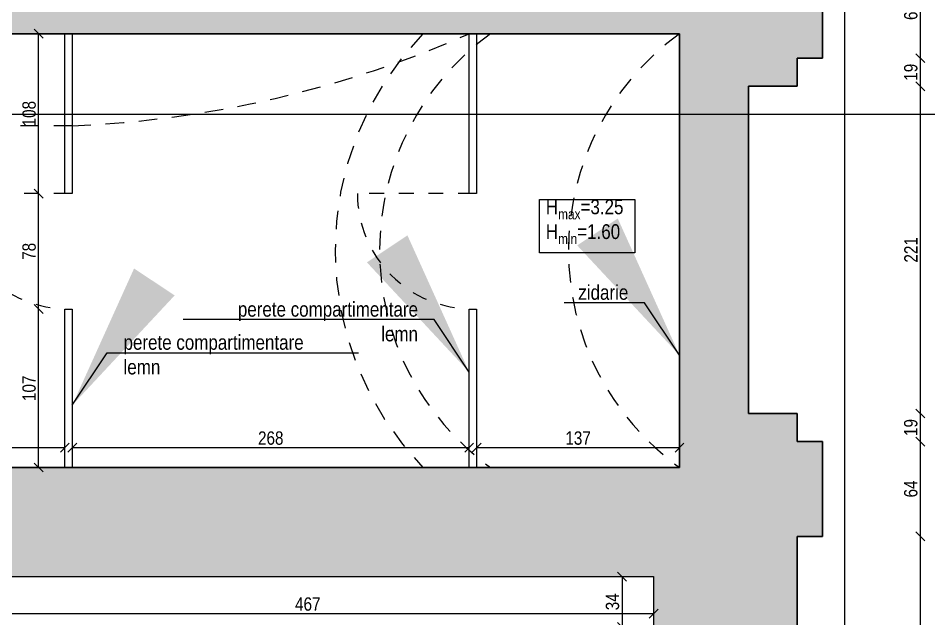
# Model space of a CAD drawing. Header units: metres. Extents: x 493 to 630, y -132 to -15.
# Drawn here: x 565.37 to 571.51, y -63.67 to -59.61 of the extents above; entities that cross this region are included whole.
import ezdxf
from ezdxf import colors
from ezdxf.entities.mleader import LeaderData, LeaderLine
from ezdxf.math import Vec2, Vec3

# ---------------------------------------------------------------- set-up
doc = ezdxf.new("R2010")
doc.units = ezdxf.units.M
doc.header["$MEASUREMENT"] = 0
doc.header["$PDMODE"] = 3
doc.linetypes.add('HIDDEN', pattern=[0.375, 0.25, -0.125])
doc.linetypes.add('HIDDEN2', pattern=[0.1875, 0.125, -0.0625])
for name, color, linetype in [('a_caramida', 2, 'Continuous'), ('a_cote_50', 9, 'Continuous'), ('a_grinzi', 253, 'HIDDEN'), ('a_lemn', 22, 'Continuous'), ('a_pereti_hasuri', 253, 'Continuous'), ('a_punctat', 40, 'HIDDEN2'), ('a_text', 7, 'Continuous')]:
    doc.layers.add(name, color=color, linetype=linetype)
doc.layers.add('a_suprafete', color=7, linetype='Continuous', plot=False)
doc.styles.get("Standard").update_dxf_attribs({"font": 'ARIALN.TTF'})
doc.dimstyles.new('50 cote', dxfattribs={"dimtxt": 0.09, "dimasz": 0.06, "dimexe": 0, "dimexo": 0, "dimgap": 0.018, "dimtad": 1, "dimdec": 1, "dimlfac": 100, "dimrnd": 0.5, "dimdsep": 46, "dimtxsty": 'Standard', "dimblk": 'OBLIQUE', "dimcen": 0.00045, "dimclrd": 256, "dimclrt": 4, "dimadec": 1, "dimazin": 0, "dimtfac": 1, "dimtdec": 1, "dimtix": 1, "dimtofl": 0, "dimtmove": 0, "dimatfit": 3, "dimldrblk": 'OBLIQUE', "dimfxl": 0, "dimtolj": 1, "dimtzin": 0, "dimarcsym": 0})
pattern_1 = [(45, (-4876.954644, 8292.469365), (-0.04419417382, 0.04419417382), []), (45, (-4876.91045, 8292.469365), (-0.04419417382, 0.04419417382), [0.03125, -0.015625])]

# ---------------------------------------------------------------- blocks, each defined once
blk = doc.blocks.new('_Oblique')
at = {"color": 0, "linetype": 'ByBlock', "lineweight": -2}
blk.add_line((-0.5, -0.5), (0.5, 0.5), dxfattribs=at)
blk = doc.blocks.new('*D434')
at = {"layer": 'a_cote_50', "lineweight": -2, "ltscale": 0.3}
blk.add_line((565.5027, -62.6461), (565.5027, -61.5761), dxfattribs=at)
at = {"layer": 'Defpoints', "color": 0, "ltscale": 0.3}
for p in [(565.5027, -61.5761), (565.6801, -61.5761), (565.6801, -62.6461)]:
    blk.add_point(p, dxfattribs=at)
at = {"layer": 'a_cote_50', "lineweight": -2, "ltscale": 0.3, "xscale": 0.06, "yscale": 0.06, "zscale": 0.06}
for p, rotation in [((565.5027, -61.5761), 90), ((565.5027, -62.6461), 270)]:
    blk.add_blockref('_Oblique', p, dxfattribs=dict(at, rotation=rotation))
at = {"layer": 'a_cote_50', "color": 4, "ltscale": 0.3, "insert": (565.4387, -62.1111), "char_height": 0.09, "attachment_point": 5, "rotation": 90}
blk.add_mtext('\\A1;107', dxfattribs=at)
blk = doc.blocks.new('*D435')
at = {"layer": 'a_cote_50', "lineweight": -2, "ltscale": 0.3}
blk.add_line((565.5027, -61.5761), (565.5027, -60.7961), dxfattribs=at)
at = {"layer": 'Defpoints', "color": 0, "ltscale": 0.3}
for p in [(565.5027, -60.7961), (565.6801, -60.7961), (565.6801, -61.5761)]:
    blk.add_point(p, dxfattribs=at)
at = {"layer": 'a_cote_50', "lineweight": -2, "ltscale": 0.3, "xscale": 0.06, "yscale": 0.06, "zscale": 0.06}
for p, rotation in [((565.5027, -60.7961), 90), ((565.5027, -61.5761), 270)]:
    blk.add_blockref('_Oblique', p, dxfattribs=dict(at, rotation=rotation))
at = {"layer": 'a_cote_50', "color": 4, "ltscale": 0.3, "insert": (565.4387, -61.1861), "char_height": 0.09, "attachment_point": 5, "rotation": 90}
blk.add_mtext('\\A1;78', dxfattribs=at)
blk = doc.blocks.new('*D436')
at = {"layer": 'a_cote_50', "lineweight": -2, "ltscale": 0.3}
blk.add_line((565.5027, -60.7961), (565.5027, -59.7161), dxfattribs=at)
at = {"layer": 'Defpoints', "color": 0, "ltscale": 0.3}
for p in [(565.5027, -59.7161), (565.6801, -59.7161), (565.6801, -60.7961)]:
    blk.add_point(p, dxfattribs=at)
at = {"layer": 'a_cote_50', "lineweight": -2, "ltscale": 0.3, "xscale": 0.06, "yscale": 0.06, "zscale": 0.06}
for p, rotation in [((565.5027, -59.7161), 90), ((565.5027, -60.7961), 270)]:
    blk.add_blockref('_Oblique', p, dxfattribs=dict(at, rotation=rotation))
at = {"layer": 'a_cote_50', "color": 4, "ltscale": 0.3, "insert": (565.4387, -60.2561), "char_height": 0.09, "attachment_point": 5, "rotation": 90}
blk.add_mtext('\\A1;108', dxfattribs=at)
blk = doc.blocks.new('*D438')
at = {"layer": 'a_cote_50', "lineweight": -2, "ltscale": 0.3}
blk.add_line((563.7901, -62.5117), (565.6801, -62.5117), dxfattribs=at)
at = {"layer": 'Defpoints', "color": 0, "ltscale": 0.3}
for p in [(565.6801, -62.5117), (563.7901, -62.6461), (565.6801, -62.6461)]:
    blk.add_point(p, dxfattribs=at)
at = {"layer": 'a_cote_50', "lineweight": -2, "ltscale": 0.3, "xscale": 0.06, "yscale": 0.06, "zscale": 0.06, "rotation": 180}
blk.add_blockref('_Oblique', (563.7901, -62.5117), dxfattribs=at)
at = {"layer": 'a_cote_50', "lineweight": -2, "ltscale": 0.3, "xscale": 0.06, "yscale": 0.06, "zscale": 0.06}
blk.add_blockref('_Oblique', (565.6801, -62.5117), dxfattribs=at)
at = {"layer": 'a_cote_50', "color": 4, "ltscale": 0.3, "insert": (564.7351, -62.4478), "char_height": 0.09, "attachment_point": 5}
blk.add_mtext('\\A1;189', dxfattribs=at)
blk = doc.blocks.new('*D439')
at = {"layer": 'a_cote_50', "lineweight": -2, "ltscale": 0.3}
blk.add_line((565.7301, -62.5117), (568.4101, -62.5117), dxfattribs=at)
at = {"layer": 'Defpoints', "color": 0, "ltscale": 0.3}
for p in [(568.4101, -62.5117), (565.7301, -62.6461), (568.4101, -62.6461)]:
    blk.add_point(p, dxfattribs=at)
at = {"layer": 'a_cote_50', "lineweight": -2, "ltscale": 0.3, "xscale": 0.06, "yscale": 0.06, "zscale": 0.06, "rotation": 180}
blk.add_blockref('_Oblique', (565.7301, -62.5117), dxfattribs=at)
at = {"layer": 'a_cote_50', "lineweight": -2, "ltscale": 0.3, "xscale": 0.06, "yscale": 0.06, "zscale": 0.06}
blk.add_blockref('_Oblique', (568.4101, -62.5117), dxfattribs=at)
at = {"layer": 'a_cote_50', "color": 4, "ltscale": 0.3, "insert": (567.0701, -62.4478), "char_height": 0.09, "attachment_point": 5}
blk.add_mtext('\\A1;268', dxfattribs=at)
blk = doc.blocks.new('*D440')
at = {"layer": 'a_cote_50', "lineweight": -2, "ltscale": 0.3}
blk.add_line((568.4601, -62.5117), (569.8301, -62.5117), dxfattribs=at)
at = {"layer": 'Defpoints', "color": 0, "ltscale": 0.3}
for p in [(569.8301, -62.5117), (568.4601, -62.6461), (569.8301, -62.6461)]:
    blk.add_point(p, dxfattribs=at)
at = {"layer": 'a_cote_50', "lineweight": -2, "ltscale": 0.3, "xscale": 0.06, "yscale": 0.06, "zscale": 0.06, "rotation": 180}
blk.add_blockref('_Oblique', (568.4601, -62.5117), dxfattribs=at)
at = {"layer": 'a_cote_50', "lineweight": -2, "ltscale": 0.3, "xscale": 0.06, "yscale": 0.06, "zscale": 0.06}
blk.add_blockref('_Oblique', (569.8301, -62.5117), dxfattribs=at)
at = {"layer": 'a_cote_50', "color": 4, "ltscale": 0.3, "insert": (569.1451, -62.4478), "char_height": 0.09, "attachment_point": 5}
blk.add_mtext('\\A1;137', dxfattribs=at)
blk = doc.blocks.new('*D775')
at = {"layer": 'a_cote_50', "lineweight": -2, "ltscale": 0.3}
blk.add_line((564.9851, -63.633), (569.6551, -63.633), dxfattribs=at)
at = {"layer": 'Defpoints', "color": 0, "ltscale": 0.3}
for p in [(564.9851, -63.4757), (569.6551, -63.4757), (569.6551, -63.633)]:
    blk.add_point(p, dxfattribs=at)
at = {"layer": 'a_cote_50', "lineweight": -2, "ltscale": 0.3, "xscale": 0.06, "yscale": 0.06, "zscale": 0.06, "rotation": 180}
blk.add_blockref('_Oblique', (564.9851, -63.633), dxfattribs=at)
at = {"layer": 'a_cote_50', "lineweight": -2, "ltscale": 0.3, "xscale": 0.06, "yscale": 0.06, "zscale": 0.06}
blk.add_blockref('_Oblique', (569.6551, -63.633), dxfattribs=at)
at = {"layer": 'a_cote_50', "color": 4, "ltscale": 0.3, "insert": (567.3201, -63.569), "char_height": 0.09, "attachment_point": 5}
blk.add_mtext('\\A1;467', dxfattribs=at)
blk = doc.blocks.new('*D776')
at = {"layer": 'a_cote_50', "lineweight": -2, "ltscale": 0.3}
blk.add_line((569.4417, -63.3833), (569.4417, -63.7233), dxfattribs=at)
at = {"layer": 'Defpoints', "color": 0, "ltscale": 0.3}
for p in [(569.6551, -63.3833), (569.4417, -63.7233), (569.6551, -63.7233)]:
    blk.add_point(p, dxfattribs=at)
at = {"layer": 'a_cote_50', "lineweight": -2, "ltscale": 0.3, "xscale": 0.06, "yscale": 0.06, "zscale": 0.06}
for p, rotation in [((569.4417, -63.3833), 90), ((569.4417, -63.7233), 270)]:
    blk.add_blockref('_Oblique', p, dxfattribs=dict(at, rotation=rotation))
at = {"layer": 'a_cote_50', "color": 4, "ltscale": 0.3, "insert": (569.3778, -63.5533), "char_height": 0.09, "attachment_point": 5, "rotation": 90}
blk.add_mtext('\\A1;34', dxfattribs=at)
blk = doc.blocks.new('*D1039')
at = {"layer": 'a_cote_50', "lineweight": -2, "ltscale": 0.3}
blk.add_line((14.3886, -33.5309), (14.3886, -34.1609), dxfattribs=at)
at = {"layer": 'Defpoints', "color": 0, "ltscale": 0.3}
for p in [(13.7282, -33.5309), (13.7282, -34.1609), (14.3886, -34.1609)]:
    blk.add_point(p, dxfattribs=at)
at = {"layer": 'a_cote_50', "lineweight": -2, "ltscale": 0.3, "xscale": 0.06, "yscale": 0.06, "zscale": 0.06}
for p, rotation in [((14.3886, -33.5309), 90), ((14.3886, -34.1609), 270)]:
    blk.add_blockref('_Oblique', p, dxfattribs=dict(at, rotation=rotation))
at = {"layer": 'a_cote_50', "color": 4, "ltscale": 0.3, "insert": (14.3246, -33.8459), "char_height": 0.09, "attachment_point": 5, "rotation": 90}
blk.add_mtext('\\A1;63', dxfattribs=at)
blk = doc.blocks.new('*D1040')
at = {"layer": 'a_cote_50', "lineweight": -2, "ltscale": 0.3}
blk.add_line((14.3886, -34.1609), (14.3886, -34.3509), dxfattribs=at)
at = {"layer": 'Defpoints', "color": 0, "ltscale": 0.3}
for p in [(13.7282, -34.1609), (13.5582, -34.3509), (14.3886, -34.3509)]:
    blk.add_point(p, dxfattribs=at)
at = {"layer": 'a_cote_50', "lineweight": -2, "ltscale": 0.3, "xscale": 0.06, "yscale": 0.06, "zscale": 0.06}
for p, rotation in [((14.3886, -34.1609), 90), ((14.3886, -34.3509), 270)]:
    blk.add_blockref('_Oblique', p, dxfattribs=dict(at, rotation=rotation))
at = {"layer": 'a_cote_50', "color": 4, "ltscale": 0.3, "insert": (14.3246, -34.2559), "char_height": 0.09, "attachment_point": 5, "rotation": 90}
blk.add_mtext('\\A1;19', dxfattribs=at)
blk = doc.blocks.new('*D1041')
at = {"layer": 'a_cote_50', "lineweight": -2, "ltscale": 0.3}
blk.add_line((14.3886, -34.3509), (14.3886, -36.5609), dxfattribs=at)
at = {"layer": 'Defpoints', "color": 0, "ltscale": 0.3}
for p in [(13.5582, -34.3509), (13.2282, -36.5609), (14.3886, -36.5609)]:
    blk.add_point(p, dxfattribs=at)
at = {"layer": 'a_cote_50', "lineweight": -2, "ltscale": 0.3, "xscale": 0.06, "yscale": 0.06, "zscale": 0.06}
for p, rotation in [((14.3886, -34.3509), 90), ((14.3886, -36.5609), 270)]:
    blk.add_blockref('_Oblique', p, dxfattribs=dict(at, rotation=rotation))
at = {"layer": 'a_cote_50', "color": 4, "ltscale": 0.3, "insert": (14.3254, -35.4559), "char_height": 0.09, "attachment_point": 5, "rotation": 90}
blk.add_mtext('\\A1;221', dxfattribs=at)
blk = doc.blocks.new('*D1042')
at = {"layer": 'a_cote_50', "lineweight": -2, "ltscale": 0.3}
blk.add_line((14.3886, -36.5609), (14.3886, -36.7509), dxfattribs=at)
at = {"layer": 'Defpoints', "color": 0, "ltscale": 0.3}
for p in [(13.2282, -36.5609), (13.5582, -36.7509), (14.3886, -36.7509)]:
    blk.add_point(p, dxfattribs=at)
at = {"layer": 'a_cote_50', "lineweight": -2, "ltscale": 0.3, "xscale": 0.06, "yscale": 0.06, "zscale": 0.06}
for p, rotation in [((14.3886, -36.5609), 90), ((14.3886, -36.7509), 270)]:
    blk.add_blockref('_Oblique', p, dxfattribs=dict(at, rotation=rotation))
at = {"layer": 'a_cote_50', "color": 4, "ltscale": 0.3, "insert": (14.3246, -36.6559), "char_height": 0.09, "attachment_point": 5, "rotation": 90}
blk.add_mtext('\\A1;19', dxfattribs=at)
blk = doc.blocks.new('*D1043')
at = {"layer": 'a_cote_50', "lineweight": -2, "ltscale": 0.3}
blk.add_line((14.3886, -36.7509), (14.3886, -37.3909), dxfattribs=at)
at = {"layer": 'Defpoints', "color": 0, "ltscale": 0.3}
for p in [(13.5582, -36.7509), (13.7282, -37.3909), (14.3886, -37.3909)]:
    blk.add_point(p, dxfattribs=at)
at = {"layer": 'a_cote_50', "lineweight": -2, "ltscale": 0.3, "xscale": 0.06, "yscale": 0.06, "zscale": 0.06}
for p, rotation in [((14.3886, -36.7509), 90), ((14.3886, -37.3909), 270)]:
    blk.add_blockref('_Oblique', p, dxfattribs=dict(at, rotation=rotation))
at = {"layer": 'a_cote_50', "color": 4, "ltscale": 0.3, "insert": (14.3246, -37.0709), "char_height": 0.09, "attachment_point": 5, "rotation": 90}
blk.add_mtext('\\A1;64', dxfattribs=at)
blk = doc.blocks.new('*D1044')
at = {"layer": 'a_cote_50', "lineweight": -2, "ltscale": 0.3}
blk.add_line((14.3886, -37.3909), (14.3886, -39.2831), dxfattribs=at)
at = {"layer": 'Defpoints', "color": 0, "ltscale": 0.3}
for p in [(13.7282, -37.3909), (13.5582, -39.2831), (14.3886, -39.2831)]:
    blk.add_point(p, dxfattribs=at)
at = {"layer": 'a_cote_50', "lineweight": -2, "ltscale": 0.3, "xscale": 0.06, "yscale": 0.06, "zscale": 0.06}
for p, rotation in [((14.3886, -37.3909), 90), ((14.3886, -39.2831), 270)]:
    blk.add_blockref('_Oblique', p, dxfattribs=dict(at, rotation=rotation))
at = {"layer": 'a_cote_50', "color": 4, "ltscale": 0.3, "insert": (14.3246, -38.337), "char_height": 0.09, "attachment_point": 5, "rotation": 90}
blk.add_mtext('\\A1;189', dxfattribs=at)
blk = doc.blocks.new('COTE EXY')
at = {"layer": 'a_cote_50', "ltscale": 0.3}
for base, p1, p2, picture, middle in [((14.3886, -34.1609), (13.7282, -33.5309), (13.7282, -34.1609), '*D1039', (14.3246, -33.8459)), ((14.3886, -34.3509), (13.7282, -34.1609), (13.5582, -34.3509), '*D1040', (14.3246, -34.2559)), ((14.3886, -36.5609), (13.5582, -34.3509), (13.2282, -36.5609), '*D1041', (14.3254, -35.4559)), ((14.3886, -36.7509), (13.2282, -36.5609), (13.5582, -36.7509), '*D1042', (14.3246, -36.6559)), ((14.3886, -37.3909), (13.5582, -36.7509), (13.7282, -37.3909), '*D1043', (14.3246, -37.0709)), ((14.3886, -39.2831), (13.7282, -37.3909), (13.5582, -39.2831), '*D1044', (14.3246, -38.337))]:
    dim = blk.add_linear_dim(base=base, p1=p1, p2=p2, angle=90, dimstyle='50 cote', override={"dimtmove": 1}, dxfattribs=at)
    dim.commit()
    dim.dimension.update_dxf_attribs({"geometry": picture, "text_midpoint": middle})

msp = doc.modelspace()

# ---------------------------------------------------------------- hatches: boundary and pattern name
at = {"layer": 'a_pereti_hasuri', "ltscale": 0.3}
h = msp.add_hatch(dxfattribs=at)
h.set_pattern_fill('ANSI33', color=256, scale=0.25, style=0)
h.set_pattern_definition(pattern_1)
h.paths.add_polyline_path([(570.6253, -69.6433), (569.7451, -69.6433), (569.7451, -69.0233), (565.3851, -69.0233), (565.3851, -68.9233), (569.6551, -68.9233), (569.6551, -67.8833), (570.6253, -67.8833)])
h.paths.add_polyline_path([(570.6253, -70.9433), (569.7451, -70.9433), (569.7451, -72.5333), (570.6253, -72.5333)])
h.paths.add_polyline_path([(570.6253, -65.0033), (569.6551, -65.0033), (569.6551, -66.6033), (570.6253, -66.6033)], flags=17)
h.paths.add_polyline_path([(570.6253, -63.7233), (570.6253, -63.1111), (570.7953, -63.1111), (570.7953, -62.4711), (570.6253, -62.4711), (570.6253, -62.2811), (570.2953, -62.2811), (570.2953, -60.0711), (570.6253, -60.0711), (570.6253, -59.8811), (570.7953, -59.8811), (570.7953, -59.2511), (570.6253, -59.2511), (570.6253, -58.8461), (569.8301, -58.8461), (569.8301, -59.1861), (565.0842, -59.1861), (565.0842, -59.5361), (564.0842, -59.5361), (564.0842, -59.1861), (563.8842, -59.1861), (563.8842, -55.9761), (563.0542, -55.9761), (563.0542, -55.8361), (562.8951, -55.8361), (562.8951, -57.2161), (563.3451, -57.2161), (563.3451, -58.1561), (562.8951, -58.1561), (562.8951, -60.5061), (562.6651, -60.5061), (562.6651, -60.5761), (562.8851, -60.5761), (562.8851, -60.6161), (562.9751, -60.6161), (562.9751, -60.4161), (563.7951, -60.4161), (563.7951, -59.7161), (565.6801, -59.7161), (565.7301, -59.7161), (568.4101, -59.7161), (568.4601, -59.7161), (569.8301, -59.7161), (569.8301, -62.6461), (568.4601, -62.6461), (568.4101, -62.6461), (565.7301, -62.6461), (565.6801, -62.6461), (563.7901, -62.6461), (563.7901, -61.9461), (562.9751, -61.9461), (562.9751, -61.8961), (562.8851, -61.8961), (562.8851, -63.3461), (562.5851, -63.3461), (562.5851, -63.7033), (562.6451, -63.7033), (562.9151, -63.7033), (562.9151, -66.7033), (563.7251, -66.7033), (563.7251, -63.3833), (563.8751, -63.3833), (563.8751, -62.9133), (564.9851, -62.9133), (564.9851, -63.3833), (569.6551, -63.3833), (569.6551, -63.7233), (569.8151, -63.7233)])
h = msp.add_hatch(dxfattribs=at)
h.set_pattern_fill('ANSI33', color=256, scale=0.25, style=0)
h.set_pattern_definition(pattern_1)
edge = h.paths.add_edge_path()
edge.add_line((553.5851, -64.0309), (553.5851, -64.8596))
edge.add_line((553.5851, -64.8596), (554.0851, -64.8596))
edge.add_line((554.0851, -64.8596), (554.0851, -64.4396))
edge.add_line((554.0851, -64.4396), (558.4151, -64.4396))
edge.add_line((558.4151, -64.4396), (558.4151, -65.8896))
edge.add_line((558.4151, -65.8896), (560.1551, -65.8896))
edge.add_line((560.1551, -65.8896), (560.1551, -71.7996))
edge.add_line((560.1551, -71.7996), (557.2551, -71.7996))
edge.add_line((557.2551, -71.7996), (557.2551, -72.5796))
edge.add_line((557.2551, -72.5796), (556.7551, -72.5796))
edge.add_line((556.7551, -72.5796), (556.7551, -73.0496))
edge.add_line((556.7551, -73.0496), (557.3251, -73.0496))
edge.add_line((557.3251, -73.0496), (557.3251, -73.2496))
edge.add_line((557.3251, -73.2496), (557.8251, -73.2496))
edge.add_line((557.8251, -73.2496), (557.8251, -74.3996))
edge.add_line((557.8251, -74.3996), (557.3251, -74.3996))
edge.add_line((557.3251, -74.3996), (557.3251, -78.5696))
edge.add_line((557.3251, -78.5696), (556.5351, -78.5696))
edge.add_line((556.5351, -78.5696), (556.5351, -79.5396))
edge.add_line((556.5351, -79.5396), (556.3651, -79.5396))
edge.add_line((556.3651, -79.5396), (556.3651, -79.9896))
edge.add_line((556.3651, -79.9896), (554.8351, -79.9896))
edge.add_line((554.8351, -79.9896), (554.8351, -79.5396))
edge.add_line((554.8351, -79.5396), (554.1851, -79.5396))
edge.add_line((554.1851, -79.5396), (554.1851, -78.8996))
edge.add_line((554.1851, -78.8996), (553.7851, -78.8996))
edge.add_line((553.7851, -78.8996), (553.7851, -79.3896))
edge.add_line((553.7851, -79.3896), (553.7853, -80.4846))
edge.add_line((553.7853, -80.4846), (554.2605, -80.4846))
edge.add_line((554.2605, -80.4846), (554.2605, -80.1046))
edge.add_line((554.2605, -80.1046), (560.5705, -80.1046))
edge.add_line((560.5705, -80.1046), (560.5705, -80.0946))
edge.add_line((560.5705, -80.0946), (560.6605, -80.0946))
edge.add_line((560.6605, -80.0946), (560.9305, -79.8546))
edge.add_line((560.9305, -79.8546), (560.9305, -75.4046))
edge.add_line((560.9305, -75.4046), (561.3189, -75.4046))
edge.add_line((561.3189, -75.4046), (561.3205, -74.5846))
edge.add_line((561.3205, -74.5846), (560.8355, -74.5846))
edge.add_line((560.8355, -74.5846), (560.8355, -73.9843))
edge.add_line((560.8355, -73.9843), (560.5922, -73.9843))
edge.add_line((560.5922, -73.9843), (560.5922, -74.0643))
edge.add_line((560.5922, -74.0643), (560.1022, -74.0643))
edge.add_line((560.1022, -74.0643), (560.1022, -74.5943))
edge.add_line((560.1022, -74.5943), (559.7172, -74.5943))
edge.add_line((559.7172, -74.5943), (559.7172, -74.7343))
edge.add_line((559.7172, -74.7343), (559.9022, -74.7343))
edge.add_line((559.9022, -74.7343), (559.9022, -75.3843))
edge.add_line((559.9022, -75.3843), (560.3822, -75.3843))
edge.add_line((560.3822, -75.3843), (560.3822, -79.8543))
edge.add_line((560.3822, -79.8543), (557.9322, -79.8543))
edge.add_line((557.9322, -79.8543), (557.9322, -75.3843))
edge.add_line((557.9322, -75.3843), (558.6822, -75.3843))
edge.add_line((558.6822, -75.3843), (558.6822, -74.7343))
edge.add_line((558.6822, -74.7343), (558.8772, -74.7343))
edge.add_line((558.8772, -74.7343), (558.8772, -74.5943))
edge.add_line((558.8772, -74.5943), (557.8972, -74.5943))
edge.add_line((557.8972, -74.5943), (557.8972, -72.4143))
edge.add_line((557.8972, -72.4143), (558.4263, -72.4143))
edge.add_line((558.4263, -72.4143), (558.4263, -72.2143))
edge.add_line((558.4263, -72.2143), (559.6263, -72.2143))
edge.add_line((559.6263, -72.2143), (559.6262, -72.4157))
edge.add_line((559.6262, -72.4157), (559.9886, -72.4143))
edge.add_line((559.9886, -72.4143), (560.1072, -72.7643))
edge.add_line((560.1072, -72.7643), (560.1072, -72.9543))
edge.add_line((560.1072, -72.9543), (560.5922, -72.9543))
edge.add_line((560.5922, -72.9543), (560.5922, -73.0343))
edge.add_line((560.5922, -73.0343), (560.8355, -73.0343))
edge.add_line((560.8355, -73.0343), (560.8355, -72.7243))
edge.add_line((560.8355, -72.7243), (562.8755, -72.7243))
edge.add_line((562.8755, -72.7243), (562.8755, -74.6143))
edge.add_line((562.8755, -74.6143), (562.4205, -74.6143))
edge.add_line((562.4205, -74.6143), (562.4205, -75.4343))
edge.add_line((562.4205, -75.4343), (562.9905, -75.4343))
edge.add_line((562.9905, -75.4343), (562.9905, -77.9346))
edge.add_line((562.9905, -77.9346), (563.3205, -77.9346))
edge.add_line((563.3205, -77.9346), (563.3205, -75.4543))
edge.add_line((563.3205, -75.4543), (564.3507, -75.4543))
edge.add_line((564.3507, -75.4543), (564.3507, -74.9543))
edge.add_arc((564.8611, -76.0494), 1.2082, 63.48577, 114.99018, ccw=False)
edge.add_line((565.4005, -74.9682), (565.4005, -75.4543))
edge.add_line((565.4005, -75.4543), (570.1405, -75.4543))
edge.add_line((570.1405, -75.4543), (570.1405, -77.0396))
edge.add_line((570.1405, -77.0396), (570.8655, -77.0396))
edge.add_line((570.8655, -77.0396), (570.8655, -74.7411))
edge.add_line((570.8655, -74.7411), (570.6253, -74.7411))
edge.add_line((570.6253, -74.7411), (570.6253, -73.8333))
edge.add_line((570.6253, -73.8333), (569.7451, -73.8333))
edge.add_line((569.7451, -73.8333), (569.7451, -74.5033))
edge.add_line((569.7451, -74.5033), (563.8051, -74.5033))
edge.add_line((563.8051, -74.5033), (563.8051, -70.1633))
edge.add_line((563.8051, -70.1633), (562.9151, -70.1633))
edge.add_line((562.9151, -70.1633), (562.9151, -70.1933))
edge.add_line((562.9151, -70.1933), (562.9151, -72.3733))
edge.add_line((562.9151, -72.3733), (560.8151, -72.3733))
edge.add_line((560.8151, -72.3733), (560.8151, -70.2533))
edge.add_line((560.8151, -70.2533), (560.8151, -63.7033))
edge.add_line((560.8151, -63.7033), (561.1751, -63.7033))
edge.add_line((561.1751, -63.7033), (561.1751, -63.3461))
edge.add_line((561.1751, -63.3461), (560.7751, -63.3461))
edge.add_line((560.7751, -63.3461), (560.7751, -63.0761))
edge.add_line((560.7751, -63.0761), (560.1051, -63.0761))
edge.add_line((560.1051, -63.0761), (560.1051, -63.5161))
edge.add_line((560.1051, -63.5161), (552.9251, -63.5161))
edge.add_line((552.9251, -63.5161), (552.9251, -62.9761))
edge.add_line((552.9251, -62.9761), (552.4201, -62.9761))
edge.add_line((552.4201, -62.9761), (552.4276, -64.0296))
edge.add_line((552.4276, -64.0296), (553.5851, -64.0296))

# ---------------------------------------------------------------- linework, layer by layer
at = {"layer": 'a_caramida', "ltscale": 0.3}
for points in [[(570.6253, -63.7233), (570.6253, -63.1111), (570.7953, -63.1111), (570.7953, -62.4711), (570.6253, -62.4711), (570.6253, -62.2811), (570.2953, -62.2811), (570.2953, -60.0711), (570.6253, -60.0711), (570.6253, -59.8811), (570.7953, -59.8811), (570.7953, -59.2511), (570.6253, -59.2511), (570.6253, -58.8461), (569.8301, -58.8461), (569.8301, -59.1861), (565.0842, -59.1861)], [(563.7951, -59.7161), (565.6801, -59.7161), (565.6801, -59.7161), (565.7301, -59.7161), (565.7301, -59.7161), (568.4101, -59.7161), (568.4101, -59.7161), (568.4601, -59.7161), (568.4601, -59.7161), (569.8301, -59.7161), (569.8301, -62.6461), (568.4601, -62.6461), (568.4601, -62.6461), (568.4101, -62.6461), (568.4101, -62.6461), (565.7301, -62.6461), (565.7301, -62.6461), (565.6801, -62.6461), (565.6801, -62.6461), (563.7901, -62.6461)], [(563.7251, -66.7033), (563.7251, -63.3833), (563.8751, -63.3833), (563.8751, -62.9133), (564.9851, -62.9133), (564.9851, -63.3833), (569.6551, -63.3833), (569.6551, -63.7233)]]:
    msp.add_lwpolyline(points, dxfattribs=at)
at = {"layer": 'a_cote_50', "ltscale": 0.3}
for points in [[(568.7453, -89.1211), (570.9453, -89.1211), (570.9453, -40.2745), (567.4818, -40.5631), (568.5645, -28.8028), (539.9527, -21.8688), (539.835, -22.3547), (536.1514, -21.462), (536.2469, -30.2915), (538.1811, -30.7603), (536.881, -36.125), (548.6367, -38.9739), (557.2625, -41.0914), (557.2618, -51.3164), (560.1356, -51.3166), (560.1356, -58.222), (560.1356, -71.7996), (557.2551, -71.7996), (557.3251, -78.5696), (553.7851, -78.5696), (553.7851, -89.1211), (570.9453, -89.1211)], [(570.6253, -47.6311), (570.6253, -59.2511), (570.7953, -59.2511), (570.7953, -59.8811), (570.6253, -59.8811), (570.6253, -60.0711), (570.2953, -60.0711), (570.2953, -62.2811), (570.6253, -62.2811), (570.6253, -62.4711), (570.7953, -62.4711), (570.7953, -63.1111), (570.6253, -63.1111), (570.6253, -74.7411), (570.8655, -74.7411), (570.8664, -81.6911), (570.9453, -81.6911), (570.9453, -89.1211), (568.7453, -89.1211), (568.7453, -92.7946), (506.1203, -92.7946)]]:
    msp.add_lwpolyline(points, dxfattribs=at)
at = {"layer": 'a_grinzi', "ltscale": 0.5}
msp.add_lwpolyline([(568.4101, -59.7161, -0.094069), (565.7301, -60.338), (563.7901, -60.338)], format="xyb", dxfattribs=at)
for centre, radius, start, end in [((569.6104, -61.1811), 2.1058, 135.91761, 224.08239), ((569.6104, -61.1811), 1.8058, 125.78007, 234.21993), ((570.8859, -61.1811), 1.8058, 125.78007, 234.21993)]:
    msp.add_arc(centre, radius, start, end, dxfattribs=at)
at = {"layer": 'a_lemn', "ltscale": 0.3}
for points in [[(565.7301, -60.7961), (565.6801, -60.7961), (565.6801, -59.7161), (565.7301, -59.7161)], [(568.4601, -60.7961), (568.4101, -60.7961), (568.4101, -59.7161), (568.4601, -59.7161)], [(565.6801, -61.5761), (565.7301, -61.5761), (565.7301, -62.6461), (565.6801, -62.6461)], [(568.4601, -62.6461), (568.4101, -62.6461), (568.4101, -61.5761), (568.4601, -61.5761)]]:
    msp.add_lwpolyline(points, close=True, dxfattribs=at)
at = {"layer": 'a_punctat', "color": 30, "ltscale": 0.9, "const_width": 0.01}
msp.add_lwpolyline([(551.4735, -60.2606), (574.1928, -60.2606), (574.1928, -60.2606)], dxfattribs=at)
at = {"layer": 'a_punctat', "ltscale": 0.5}
for points in [[(565.7051, -60.7961), (564.9251, -60.7961, 0.414214), (565.7051, -61.5761)], [(568.4351, -60.7961), (567.6551, -60.7961, 0.414214), (568.4351, -61.5761)]]:
    msp.add_lwpolyline(points, format="xyb", dxfattribs=at)
at = {"layer": 'a_suprafete', "ltscale": 0.3}
for points in [[(562.9751, -61.9461), (563.7901, -61.9461), (563.7901, -62.6461), (569.8301, -62.6461), (569.8301, -59.7161), (563.7901, -59.7161), (563.7951, -60.4161), (562.9751, -60.4161)], [(563.8451, -68.9233), (563.8451, -68.6133), (563.8096, -68.3433), (562.9651, -68.3433), (562.9651, -66.7033), (563.7251, -66.7033), (563.7251, -63.3833), (563.8751, -63.3833), (563.8751, -62.9133), (564.9851, -62.9133), (564.9851, -63.3833), (569.6551, -63.3833), (569.6551, -68.9233), (565.3851, -68.9233), (565.3851, -68.9233)]]:
    msp.add_lwpolyline(points, close=True, dxfattribs=at)
at = {"layer": 'a_text'}
msp.add_lwpolyline([(568.8845, -60.8361), (569.5292, -60.8361), (569.5292, -61.1954), (568.8845, -61.1954)], close=True, dxfattribs=at)

# ---------------------------------------------------------------- block references
at = {"layer": 'a_cote_50'}
msp.add_blockref('COTE EXY', (557.0671, -25.7202), dxfattribs=at)

# ---------------------------------------------------------------- texts
at = {"layer": 'a_text', "insert": (568.9275, -61.1367), "char_height": 0.1, "width": 1.87247, "attachment_point": 7}
msp.add_mtext('\\A1;H{\\H0.7x;\\S^ max;}=3.25\\PH{\\H0.7x;\\S^ min;}=1.60', dxfattribs=at)

# ---------------------------------------------------------------- dimensions: what is measured, and where the dimension line sits
at = {"layer": 'a_cote_50', "ltscale": 0.3}
for base, p1, p2, picture, middle in [((565.5027, -59.7161), (565.6801, -60.7961), (565.6801, -59.7161), '*D436', (565.4387, -60.2561)), ((565.5027, -60.7961), (565.6801, -61.5761), (565.6801, -60.7961), '*D435', (565.4387, -61.1861))]:
    dim = msp.add_linear_dim(base=base, p1=p1, p2=p2, angle=90, dimstyle='50 cote', override={"dimtmove": 1}, dxfattribs=at)
    dim.commit()
    dim.dimension.update_dxf_attribs({"geometry": picture, "text_midpoint": middle})
for base, p1, p2, picture, middle in [((565.5027, -61.5761), (565.6801, -62.6461), (565.6801, -61.5761), '*D434', (565.4387, -62.1111)), ((569.4417, -63.7233), (569.6551, -63.3833), (569.6551, -63.7233), '*D776', (569.3778, -63.5533))]:
    dim = msp.add_linear_dim(base=base, p1=p1, p2=p2, angle=90, dimstyle='50 cote', dxfattribs=at)
    dim.commit()
    dim.dimension.update_dxf_attribs({"geometry": picture, "text_midpoint": middle})
for base, p1, p2, picture, middle in [((565.6801, -62.5117), (563.7901, -62.6461), (565.6801, -62.6461), '*D438', (564.7351, -62.4478)), ((568.4101, -62.5117), (565.7301, -62.6461), (568.4101, -62.6461), '*D439', (567.0701, -62.4478)), ((569.8301, -62.5117), (568.4601, -62.6461), (569.8301, -62.6461), '*D440', (569.1451, -62.4478))]:
    dim = msp.add_linear_dim(base=base, p1=p1, p2=p2, dimstyle='50 cote', dxfattribs=at)
    dim.commit()
    dim.dimension.update_dxf_attribs({"geometry": picture, "text_midpoint": middle})
dim = msp.add_linear_dim(base=(569.6551, -63.633), p1=(564.9851, -63.4757), p2=(569.6551, -63.4757), dimstyle='50 cote', override={"dimtmove": 1}, dxfattribs=at)
dim.commit()
dim.dimension.update_dxf_attribs({"geometry": '*D775', "text_midpoint": (567.3201, -63.569)})

# ---------------------------------------------------------------- leaders
ml = msp.add_multileader_mtext('Standard')
ml.set_content('zidarie', color=256)
ml.set_leader_properties()
ml.build(insert=Vec2(0, 0))
ml.multileader.update_dxf_attribs({"text_left_attachment_type": 6, "text_right_attachment_type": 6, "dogleg_length": 0.1, "arrow_head_size": 0})
ctx = ml.context
ctx.base_point, ctx.char_height, ctx.arrow_head_size, ctx.landing_gap_size, ctx.plane_origin = Vec3(569.1439, -61.5331), 0.1, 0, 0.01, Vec3(569.8301, -61.8477)
ctx.left_attachment, ctx.right_attachment, ctx.text_align_type = 6, 6, 2
notes = []
notes.append((ctx, [(1, (1, 1, 0), (569.5942, -61.5331), (-1, 0), 0.1, [(0, [(569.8301, -61.8877)], 0, [])])]))
ctx.mtext.insert, ctx.mtext.alignment, ctx.mtext.flow_direction = Vec3(569.4842, -61.4131), 3, 5
ml = msp.add_multileader_mtext('Standard')
ml.set_content('perete compartimentare\\Plemn', color=256)
ml.set_leader_properties()
ml.build(insert=Vec2(0, 0))
ml.multileader.update_dxf_attribs({"text_left_attachment_type": 6, "text_right_attachment_type": 6, "dogleg_length": 0.1, "arrow_head_size": 0})
ctx = ml.context
ctx.base_point, ctx.char_height, ctx.arrow_head_size, ctx.landing_gap_size, ctx.plane_origin = Vec3(566.8503, -61.6472), 0.1, 0, 0.01, Vec3(568.4101, -61.9618)
ctx.left_attachment, ctx.right_attachment, ctx.text_align_type = 6, 6, 2
notes.append((ctx, [(1, (1, 1, 0), (568.1742, -61.6472), (-1, 0), 0.1, [(0, [(568.4101, -62.0018)], 0, [])])]))
ctx.mtext.insert, ctx.mtext.alignment, ctx.mtext.flow_direction = Vec3(568.0642, -61.5272), 3, 5
ml = msp.add_multileader_mtext('Standard')
ml.set_content('perete compartimentare\\Plemn', color=256)
ml.set_leader_properties()
ml.build(insert=Vec2(0, 0))
ml.multileader.update_dxf_attribs({"text_left_attachment_type": 6, "text_right_attachment_type": 6, "dogleg_length": 0.1, "arrow_head_size": 0})
ctx = ml.context
ctx.base_point, ctx.char_height, ctx.arrow_head_size, ctx.landing_gap_size, ctx.plane_origin = Vec3(566.0661, -61.8707), 0.1, 0, 0.01, Vec3(565.7301, -62.1852)
ctx.left_attachment, ctx.right_attachment = 6, 6
notes.append((ctx, [(1, (1, 1, 0), (565.9661, -61.8707), (1, 0), 0.1, [(0, [(565.7301, -62.2252)], 0, [])])]))
ctx.mtext.insert, ctx.mtext.flow_direction = Vec3(566.0761, -61.7507), 5
for ctx, leaders in notes:
    for number, flags, end, landing, length, lines in leaders:
        leader = LeaderData()
        leader.index, (leader.has_last_leader_line, leader.has_dogleg_vector, leader.attachment_direction) = number, flags
        leader.last_leader_point, leader.dogleg_vector, leader.dogleg_length = Vec3(end), Vec3(landing), length
        for number, points, colour, breaks in lines:
            line = LeaderLine()
            line.index, line.vertices, line.color, line.breaks = number, Vec3.list(points), colors.encode_raw_color(colour), breaks
            leader.lines.append(line)
        ctx.leaders.append(leader)

doc.saveas('drawing.dxf')
